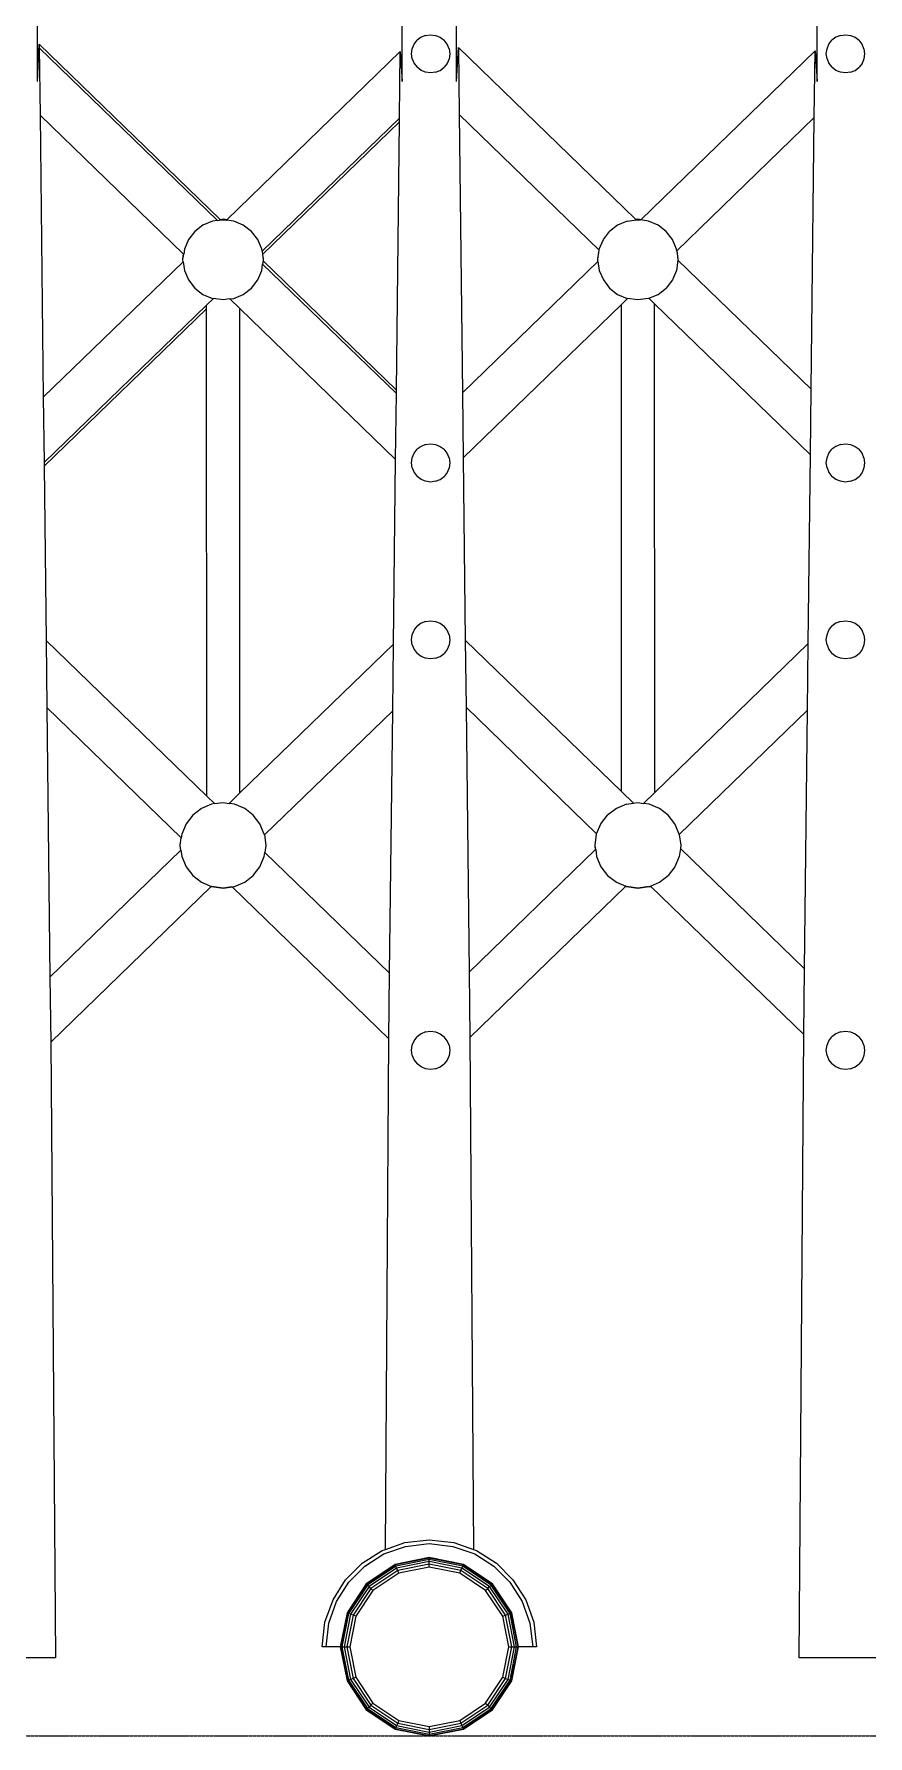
# Model space of a CAD drawing. Extents: x -202236 to 1002404, y -663931 to 1550022.
# Drawn here: x -73645 to -73121, y -330321 to -329250 of the extents above; entities that cross this region are included whole.
import ezdxf

# ---------------------------------------------------------------- set-up
doc = ezdxf.new("R2010")
doc.units = 0
doc.linetypes.add('DOTE', pattern=[2.42, 2, -0.2, 0.02, -0.2])
doc.layers.add('A-AXIS-DOTE', color=14, linetype='DOTE')

# ---------------------------------------------------------------- blocks, each defined once
blk = doc.blocks.new('A$C4A4B1E4B')
at = {"color": 250}
for p, q in [((-3000.4, 1056.6), (-3000.4, 1499.9)), ((-2771.1, 1056.6), (-2771.1, 1499.9)), ((-2737, 1056.6), (-2737, 1499.9)), ((-2510.4, 1056.6), (-2510.4, 1499.9)), ((-2763.7, 1080.1), (-2761.8, 1082.5)), ((-2759.3, 1084.4), (-2761.8, 1082.5)), ((-2756.5, 1085.6), (-2759.3, 1084.4)), ((-2756.5, 1085.6), (-2753.3, 1086)), ((-2753.3, 1086), (-2750.1, 1085.6)), ((-2750.1, 1085.6), (-2747.2, 1084.4)), ((-2747.2, 1084.4), (-2744.8, 1082.5)), ((-2742.9, 1080.1), (-2744.8, 1082.5)), ((-2502.9, 1080.1), (-2501, 1082.5)), ((-2498.6, 1084.4), (-2501, 1082.5)), ((-2495.7, 1085.6), (-2498.6, 1084.4)), ((-2495.7, 1085.6), (-2492.5, 1086)), ((-2492.5, 1086), (-2489.3, 1085.6)), ((-2489.3, 1085.6), (-2486.5, 1084.4)), ((-2486.5, 1084.4), (-2484, 1082.5)), ((-2482.1, 1080.1), (-2484, 1082.5)), ((-3000.4, 1056.6), (-2999.2, 1080)), ((-2999.2, 1080), (-2885.6, 969.9)), ((-2999.2, 1080), (-2999.2, 1077.7)), ((-2999.2, 1077.7), (-2887.2, 969.2)), ((-2999.2, 1077.7), (-2998.7, 1035.5)), ((-2881.2, 969.9), (-2772.4, 1075.4)), ((-2772.8, 1033.5), (-2772.4, 1075.4)), ((-2772.4, 1075.4), (-2771.1, 1056.6)), ((-2765.3, 1074), (-2764.9, 1077.2)), ((-2764.9, 1070.8), (-2765.3, 1074)), ((-2764.9, 1077.2), (-2763.7, 1080.1)), ((-2764.9, 1070.8), (-2763.7, 1067.9)), ((-2741.7, 1077.2), (-2742.9, 1080.1)), ((-2741.7, 1070.8), (-2742.9, 1067.9)), ((-2741.7, 1077.2), (-2741.2, 1074)), ((-2741.2, 1074), (-2741.7, 1070.8)), ((-2737, 1056.6), (-2735.8, 1078)), ((-2735.8, 1078), (-2624.4, 970)), ((-2735.8, 1078), (-2735.3, 1035.8)), ((-2620.9, 969.9), (-2511.6, 1075.8)), ((-2512.1, 1033.9), (-2511.6, 1075.8)), ((-2511.6, 1075.8), (-2510.4, 1056.6)), ((-2504.6, 1074), (-2504.1, 1077.2)), ((-2504.1, 1070.8), (-2504.6, 1074)), ((-2504.1, 1077.2), (-2502.9, 1080.1)), ((-2504.1, 1070.8), (-2502.9, 1067.9)), ((-2480.9, 1077.2), (-2482.1, 1080.1)), ((-2480.9, 1070.8), (-2482.1, 1067.9)), ((-2480.9, 1077.2), (-2480.5, 1074)), ((-2480.5, 1074), (-2480.9, 1070.8)), ((-2763.7, 1067.9), (-2761.8, 1065.5)), ((-2759.3, 1063.6), (-2761.8, 1065.5)), ((-2756.5, 1062.4), (-2759.3, 1063.6)), ((-2753.3, 1062), (-2756.5, 1062.4)), ((-2750.1, 1062.4), (-2753.3, 1062)), ((-2750.1, 1062.4), (-2747.2, 1063.6)), ((-2747.2, 1063.6), (-2744.8, 1065.5)), ((-2742.9, 1067.9), (-2744.8, 1065.5)), ((-2502.9, 1067.9), (-2501, 1065.5)), ((-2498.6, 1063.6), (-2501, 1065.5)), ((-2495.7, 1062.4), (-2498.6, 1063.6)), ((-2492.5, 1062), (-2495.7, 1062.4)), ((-2489.3, 1062.4), (-2492.5, 1062)), ((-2489.3, 1062.4), (-2486.5, 1063.6)), ((-2486.5, 1063.6), (-2484, 1065.5)), ((-2482.1, 1067.9), (-2484, 1065.5)), ((-2908.5, 948.1), (-2998.7, 1035.5)), ((-2998.7, 1035.5), (-2996.7, 858)), ((-2772.8, 1033.5), (-2859.2, 949.8)), ((-2772.9, 1031.2), (-2858.9, 947.8)), ((-2774.8, 862.6), (-2772.9, 1031.2)), ((-2772.9, 1031.2), (-2772.8, 1033.5)), ((-2647.4, 950.6), (-2735.3, 1035.8)), ((-2735.3, 1035.8), (-2733.3, 860.9)), ((-2512.1, 1033.9), (-2598.5, 950.2)), ((-2514.1, 863.1), (-2512.1, 1033.9)), ((-2896.4, 966.3), (-2901.5, 962.3)), ((-2890.4, 968.8), (-2896.4, 966.3)), ((-2887.2, 969.2), (-2890.4, 968.8)), ((-2887.2, 969.2), (-2885.1, 969.5)), ((-2885.6, 969.9), (-2883.7, 970.2)), ((-2885.1, 969.5), (-2885.6, 969.9)), ((-2885.1, 969.5), (-2883.7, 969.7)), ((-2883.7, 970.2), (-2881.2, 969.9)), ((-2883.7, 969.7), (-2881.7, 969.4)), ((-2881.7, 969.4), (-2881.2, 969.9)), ((-2877, 968.8), (-2881.7, 969.4)), ((-2871, 966.3), (-2877, 968.8)), ((-2865.9, 962.3), (-2871, 966.3)), ((-2635.7, 966.3), (-2640.8, 962.3)), ((-2629.7, 968.8), (-2635.7, 966.3)), ((-2629.7, 968.8), (-2623.9, 969.6)), ((-2624.4, 970), (-2623, 970.2)), ((-2624.4, 970), (-2623.9, 969.6)), ((-2623.9, 969.6), (-2623, 969.7)), ((-2623, 970.2), (-2620.9, 969.9)), ((-2623, 969.7), (-2621.3, 969.5)), ((-2621.3, 969.5), (-2620.9, 969.9)), ((-2616.3, 968.8), (-2621.3, 969.5)), ((-2610.3, 966.3), (-2616.3, 968.8)), ((-2605.2, 962.3), (-2610.3, 966.3)), ((-2905.5, 957.2), (-2908, 951.2)), ((-2901.5, 962.3), (-2905.5, 957.2)), ((-2861.9, 957.2), (-2865.9, 962.3)), ((-2859.4, 951.2), (-2861.9, 957.2)), ((-2647.3, 951.2), (-2644.7, 957.2)), ((-2644.7, 957.2), (-2640.8, 962.3)), ((-2601.2, 957.2), (-2605.2, 962.3)), ((-2598.7, 951.2), (-2601.2, 957.2)), ((-2996.7, 858), (-2908.7, 943.2)), ((-2908.9, 945), (-2908.5, 948.1)), ((-2908.9, 944.8), (-2908.4, 948)), ((-2908.9, 944.8), (-2908.9, 945)), ((-2908.9, 944.5), (-2908.9, 944.8)), ((-2908.7, 943.2), (-2908.9, 944.5)), ((-2908.7, 943.2), (-2908, 937.8)), ((-2908.4, 948), (-2908.5, 948.1)), ((-2908, 951.2), (-2908.4, 948)), ((-2859.2, 949.8), (-2859.4, 951.2)), ((-2859.4, 937.8), (-2858.9, 941.7)), ((-2859.2, 949.8), (-2858.9, 947.7)), ((-2858.9, 947.8), (-2858.5, 945)), ((-2858.9, 947.7), (-2858.9, 947.8)), ((-2858.9, 947.7), (-2858.5, 944.7)), ((-2858.6, 943.8), (-2858.9, 941.7)), ((-2858.9, 941.7), (-2774.8, 860.3)), ((-2858.5, 944.5), (-2858.6, 943.8)), ((-2858.6, 943.8), (-2774.8, 862.6)), ((-2858.5, 945), (-2858.5, 944.7)), ((-2858.5, 944.7), (-2858.5, 944.5)), ((-2733.3, 860.9), (-2648.1, 943.5)), ((-2648.2, 945), (-2647.4, 950.6)), ((-2648.1, 944.8), (-2648.2, 945)), ((-2648.2, 944.5), (-2648.1, 944.8)), ((-2648.1, 943.5), (-2648.2, 944.5)), ((-2648.1, 944.8), (-2647.4, 950.6)), ((-2648.1, 943.5), (-2647.3, 937.8)), ((-2647.4, 950.6), (-2647.3, 951.2)), ((-2647.4, 950.6), (-2647.4, 950.6)), ((-2598.5, 950.1), (-2598.7, 951.2)), ((-2597.8, 944.3), (-2598.7, 937.8)), ((-2598.5, 950.2), (-2597.8, 945)), ((-2598.5, 950.2), (-2598.5, 950.1)), ((-2598.5, 950.1), (-2597.8, 944.7)), ((-2597.8, 945), (-2597.8, 944.7)), ((-2597.8, 944.7), (-2597.8, 944.5)), ((-2597.8, 944.5), (-2597.8, 944.3)), ((-2597.8, 944.3), (-2514.1, 863.1)), ((-2908, 937.8), (-2905.5, 931.8)), ((-2905.5, 931.8), (-2901.5, 926.7)), ((-2865.9, 926.7), (-2861.9, 931.8)), ((-2861.9, 931.8), (-2859.4, 937.8)), ((-2647.3, 937.8), (-2644.7, 931.8)), ((-2644.7, 931.8), (-2640.8, 926.7)), ((-2601.2, 931.8), (-2605.2, 926.7)), ((-2598.7, 937.8), (-2601.2, 931.8)), ((-2901.5, 926.7), (-2896.4, 922.7)), ((-2896.4, 922.7), (-2890.4, 920.2)), ((-2877, 920.2), (-2871, 922.7)), ((-2871, 922.7), (-2865.9, 926.7)), ((-2640.8, 926.7), (-2635.7, 922.7)), ((-2635.7, 922.7), (-2629.7, 920.2)), ((-2616.1, 920.3), (-2610.3, 922.7)), ((-2610.3, 922.7), (-2605.2, 926.7)), ((-2894.1, 916), (-2996.2, 817)), ((-2894.1, 913.7), (-2996.2, 814.7)), ((-2889.8, 920.1), (-2894.1, 916)), ((-2894.1, 913.7), (-2894.1, 916)), ((-2894, 607.3), (-2894.1, 913.7)), ((-2890.4, 920.2), (-2889.8, 920.1)), ((-2883.7, 919.3), (-2889.8, 920.1)), ((-2879.4, 919.9), (-2883.7, 919.3)), ((-2879.4, 919.9), (-2877, 920.2)), ((-2873.2, 913.9), (-2879.4, 919.9)), ((-2873.1, 609.2), (-2873.2, 913.9)), ((-2775.3, 819), (-2873.2, 913.9)), ((-2633.3, 916.4), (-2732.8, 820)), ((-2629.5, 920.2), (-2633.3, 916.4)), ((-2633.2, 610.1), (-2633.3, 916.4)), ((-2629.7, 920.2), (-2629.5, 920.2)), ((-2623, 919.3), (-2629.5, 920.2)), ((-2616.3, 920.2), (-2623, 919.3)), ((-2616.3, 920.2), (-2616.1, 920.3)), ((-2612.5, 916.8), (-2616.1, 920.3)), ((-2514.5, 821.8), (-2612.5, 916.8)), ((-2612.4, 609.6), (-2612.5, 916.8)), ((-2996.7, 858), (-2996.2, 817)), ((-2775.3, 819), (-2774.8, 860.3)), ((-2774.8, 860.3), (-2774.8, 862.6)), ((-2733.3, 860.9), (-2732.8, 820)), ((-2514.5, 821.8), (-2514.1, 863.1)), ((-2763.7, 822.8), (-2761.8, 825.3)), ((-2759.3, 827.1), (-2761.8, 825.3)), ((-2756.5, 828.3), (-2759.3, 827.1)), ((-2756.5, 828.3), (-2753.3, 828.8)), ((-2753.3, 828.8), (-2750.1, 828.3)), ((-2750.1, 828.3), (-2747.2, 827.1)), ((-2747.2, 827.1), (-2744.8, 825.3)), ((-2742.9, 822.8), (-2744.8, 825.3)), ((-2502.9, 822.8), (-2501, 825.3)), ((-2498.6, 827.1), (-2501, 825.3)), ((-2495.7, 828.3), (-2498.6, 827.1)), ((-2495.7, 828.3), (-2492.5, 828.8)), ((-2492.5, 828.8), (-2489.3, 828.3)), ((-2489.3, 828.3), (-2486.5, 827.1)), ((-2486.5, 827.1), (-2484, 825.3)), ((-2482.1, 822.8), (-2484, 825.3)), ((-2996.2, 817), (-2996.2, 814.7)), ((-2996.2, 814.7), (-2994.9, 705.1)), ((-2776.6, 702.7), (-2775.3, 819)), ((-2765.3, 816.8), (-2764.9, 819.9)), ((-2764.9, 813.6), (-2765.3, 816.8)), ((-2764.9, 819.9), (-2763.7, 822.8)), ((-2764.9, 813.6), (-2763.7, 810.7)), ((-2741.7, 819.9), (-2742.9, 822.8)), ((-2741.7, 813.6), (-2742.9, 810.7)), ((-2741.7, 819.9), (-2741.2, 816.8)), ((-2741.2, 816.8), (-2741.7, 813.6)), ((-2732.8, 820), (-2731.5, 705.4)), ((-2515.9, 703.2), (-2514.5, 821.8)), ((-2504.6, 816.8), (-2504.1, 819.9)), ((-2504.1, 813.6), (-2504.6, 816.8)), ((-2504.1, 819.9), (-2502.9, 822.8)), ((-2504.1, 813.6), (-2502.9, 810.7)), ((-2480.9, 819.9), (-2482.1, 822.8)), ((-2480.9, 813.6), (-2482.1, 810.7)), ((-2480.9, 819.9), (-2480.5, 816.8)), ((-2480.5, 816.8), (-2480.9, 813.6)), ((-2763.7, 810.7), (-2761.8, 808.3)), ((-2759.3, 806.4), (-2761.8, 808.3)), ((-2756.5, 805.2), (-2759.3, 806.4)), ((-2753.3, 804.7), (-2756.5, 805.2)), ((-2750.1, 805.2), (-2753.3, 804.7)), ((-2750.1, 805.2), (-2747.2, 806.4)), ((-2747.2, 806.4), (-2744.8, 808.3)), ((-2742.9, 810.7), (-2744.8, 808.3)), ((-2502.9, 810.7), (-2501, 808.3)), ((-2498.6, 806.4), (-2501, 808.3)), ((-2495.7, 805.2), (-2498.6, 806.4)), ((-2492.5, 804.7), (-2495.7, 805.2)), ((-2489.3, 805.2), (-2492.5, 804.7)), ((-2489.3, 805.2), (-2486.5, 806.4)), ((-2486.5, 806.4), (-2484, 808.3)), ((-2482.1, 810.7), (-2484, 808.3)), ((-2756.5, 717.1), (-2759.3, 715.9)), ((-2756.5, 717.1), (-2753.3, 717.5)), ((-2753.3, 717.5), (-2750.1, 717.1)), ((-2750.1, 717.1), (-2747.2, 715.9)), ((-2495.7, 717.1), (-2498.6, 715.9)), ((-2495.7, 717.1), (-2492.5, 717.5)), ((-2492.5, 717.5), (-2489.3, 717.1)), ((-2489.3, 717.1), (-2486.5, 715.9)), ((-2765.3, 705.5), (-2764.9, 708.7)), ((-2764.9, 708.7), (-2763.7, 711.6)), ((-2763.7, 711.6), (-2761.8, 714)), ((-2759.3, 715.9), (-2761.8, 714)), ((-2747.2, 715.9), (-2744.8, 714)), ((-2742.9, 711.6), (-2744.8, 714)), ((-2741.7, 708.7), (-2742.9, 711.6)), ((-2741.7, 708.7), (-2741.2, 705.5)), ((-2504.6, 705.5), (-2504.1, 708.7)), ((-2504.1, 708.7), (-2502.9, 711.6)), ((-2502.9, 711.6), (-2501, 714)), ((-2498.6, 715.9), (-2501, 714)), ((-2486.5, 715.9), (-2484, 714)), ((-2482.1, 711.6), (-2484, 714)), ((-2480.9, 708.7), (-2482.1, 711.6)), ((-2480.9, 708.7), (-2480.5, 705.5)), ((-2994.9, 705.1), (-2894, 607.3)), ((-2994.9, 705.1), (-2994.4, 662.9)), ((-2873.1, 609.2), (-2776.6, 702.7)), ((-2777.1, 660.9), (-2776.6, 702.7)), ((-2764.9, 702.3), (-2765.3, 705.5)), ((-2764.9, 702.3), (-2763.7, 699.5)), ((-2763.7, 699.5), (-2761.8, 697)), ((-2759.3, 695.1), (-2761.8, 697)), ((-2747.2, 695.1), (-2744.8, 697)), ((-2742.9, 699.5), (-2744.8, 697)), ((-2741.7, 702.3), (-2742.9, 699.5)), ((-2741.2, 705.5), (-2741.7, 702.3)), ((-2731.5, 705.4), (-2633.2, 610.1)), ((-2731.5, 705.4), (-2731, 663.2)), ((-2612.4, 609.6), (-2515.9, 703.2)), ((-2516.4, 661.3), (-2515.9, 703.2)), ((-2504.1, 702.3), (-2504.6, 705.5)), ((-2504.1, 702.3), (-2502.9, 699.5)), ((-2502.9, 699.5), (-2501, 697)), ((-2498.6, 695.1), (-2501, 697)), ((-2486.5, 695.1), (-2484, 697)), ((-2482.1, 699.5), (-2484, 697)), ((-2480.9, 702.3), (-2482.1, 699.5)), ((-2480.5, 705.5), (-2480.9, 702.3)), ((-2756.5, 693.9), (-2759.3, 695.1)), ((-2753.3, 693.5), (-2756.5, 693.9)), ((-2750.1, 693.9), (-2753.3, 693.5)), ((-2750.1, 693.9), (-2747.2, 695.1)), ((-2495.7, 693.9), (-2498.6, 695.1)), ((-2492.5, 693.5), (-2495.7, 693.9)), ((-2489.3, 693.9), (-2492.5, 693.5)), ((-2489.3, 693.9), (-2486.5, 695.1)), ((-2910, 581), (-2994.4, 662.9)), ((-2994.4, 662.9), (-2992.5, 493.5)), ((-2777.1, 660.9), (-2857.7, 582.8)), ((-2779, 495.9), (-2777.1, 660.9)), ((-2648.9, 583.5), (-2731, 663.2)), ((-2731, 663.2), (-2729.1, 496.5)), ((-2516.4, 661.3), (-2597, 583.2)), ((-2518.2, 498.7), (-2516.4, 661.3)), ((-2633.2, 610.1), (-2625.7, 602.8)), ((-2897.3, 599.5), (-2902.7, 595.3)), ((-2890.9, 602.2), (-2897.3, 599.5)), ((-2894, 607.3), (-2889, 602.5)), ((-2889, 602.5), (-2890.9, 602.2)), ((-2889, 602.5), (-2883.7, 603.2)), ((-2883.7, 603.2), (-2879.9, 602.7)), ((-2879.9, 602.7), (-2873.1, 609.2)), ((-2876.6, 602.2), (-2879.9, 602.7)), ((-2870.1, 599.5), (-2876.6, 602.2)), ((-2864.7, 595.3), (-2870.1, 599.5)), ((-2636.5, 599.5), (-2642, 595.3)), ((-2630.1, 602.2), (-2636.5, 599.5)), ((-2630.1, 602.2), (-2625.7, 602.8)), ((-2625.7, 602.8), (-2623, 603.2)), ((-2623, 603.2), (-2619.5, 602.7)), ((-2612.4, 609.6), (-2619.5, 602.7)), ((-2615.8, 602.2), (-2619.5, 602.7)), ((-2609.4, 599.5), (-2615.8, 602.2)), ((-2603.9, 595.3), (-2609.4, 599.5)), ((-2906.9, 589.9), (-2909.6, 583.4)), ((-2902.7, 595.3), (-2906.9, 589.9)), ((-2860.5, 589.9), (-2864.7, 595.3)), ((-2857.8, 583.4), (-2860.5, 589.9)), ((-2648.9, 583.5), (-2646.2, 589.9)), ((-2646.2, 589.9), (-2642, 595.3)), ((-2599.7, 589.9), (-2603.9, 595.3)), ((-2597, 583.4), (-2599.7, 589.9)), ((-2910.6, 576.3), (-2910, 581)), ((-2909.6, 583.4), (-2910, 581)), ((-2857.7, 582.8), (-2857.8, 583.4)), ((-2857.7, 582.8), (-2856.8, 576.3)), ((-2649.9, 576.3), (-2648.9, 583.4)), ((-2648.9, 583.4), (-2648.9, 583.5)), ((-2597, 583.2), (-2597, 583.4)), ((-2597, 583.2), (-2596.1, 576.3)), ((-2992.5, 493.5), (-2910.2, 573.2)), ((-2910.6, 576.1), (-2910.6, 576.3)), ((-2910.6, 576), (-2910.6, 576.1)), ((-2910.2, 573.3), (-2910.6, 576.1)), ((-2910.2, 573.2), (-2910.6, 576)), ((-2910.2, 573.2), (-2910.2, 573.3)), ((-2910.2, 573.3), (-2909.6, 569.2)), ((-2909.6, 569.2), (-2906.9, 562.7)), ((-2860.5, 562.7), (-2857.8, 569.2)), ((-2857.8, 569.2), (-2857.4, 571.8)), ((-2856.8, 576.1), (-2857.4, 571.8)), ((-2856.8, 576), (-2857.4, 571.8)), ((-2857.4, 571.8), (-2779, 495.9)), ((-2857.4, 571.8), (-2857.4, 571.8)), ((-2856.8, 576.3), (-2856.8, 576.1)), ((-2856.8, 576.1), (-2856.8, 576)), ((-2729.1, 496.5), (-2649.6, 573.6)), ((-2649.9, 576.1), (-2649.9, 576.3)), ((-2649.9, 576), (-2649.9, 576.1)), ((-2649.5, 573.6), (-2649.9, 576.1)), ((-2649.6, 573.6), (-2649.9, 576)), ((-2649.6, 573.6), (-2649.5, 573.6)), ((-2649.5, 573.6), (-2648.9, 569.2)), ((-2648.9, 569.2), (-2646.2, 562.7)), ((-2597, 569.2), (-2599.7, 562.7)), ((-2596.3, 574.3), (-2597, 569.2)), ((-2596.1, 576.1), (-2596.3, 574.3)), ((-2596.1, 576), (-2596.3, 574.3)), ((-2596.3, 574.3), (-2518.2, 498.7)), ((-2596.3, 574.3), (-2596.3, 574.3)), ((-2596.1, 576.3), (-2596.1, 576.1)), ((-2596.1, 576.1), (-2596.1, 576)), ((-2906.9, 562.7), (-2902.7, 557.3)), ((-2902.7, 557.3), (-2897.3, 553.1)), ((-2870.1, 553.1), (-2864.7, 557.3)), ((-2864.7, 557.3), (-2860.5, 562.7)), ((-2646.2, 562.7), (-2642, 557.3)), ((-2642, 557.3), (-2636.5, 553.1)), ((-2609.4, 553.1), (-2603.9, 557.3)), ((-2599.7, 562.7), (-2603.9, 557.3)), ((-2891.3, 550.2), (-2992, 452.6)), ((-2897.3, 553.1), (-2891, 550.4)), ((-2891, 550.4), (-2891.3, 550.2)), ((-2890.9, 550.1), (-2891.3, 550.2)), ((-2890.9, 550.4), (-2891, 550.4)), ((-2883.7, 549.4), (-2890.9, 550.4)), ((-2883.7, 549.1), (-2890.9, 550.1)), ((-2878.1, 550.2), (-2883.7, 549.4)), ((-2877.8, 549.9), (-2883.7, 549.1)), ((-2878.1, 550.2), (-2876.6, 550.4)), ((-2877.8, 549.9), (-2878.1, 550.2)), ((-2779.5, 454.6), (-2877.8, 549.9)), ((-2876.6, 550.4), (-2870.1, 553.1)), ((-2630.8, 550.4), (-2728.7, 455.5)), ((-2636.5, 553.1), (-2630.6, 550.6)), ((-2630.6, 550.6), (-2630.8, 550.4)), ((-2630.1, 550.1), (-2630.8, 550.4)), ((-2630.1, 550.4), (-2630.6, 550.6)), ((-2623, 549.4), (-2630.1, 550.4)), ((-2623, 549.1), (-2630.1, 550.1)), ((-2615.8, 550.4), (-2623, 549.4)), ((-2615.8, 550.1), (-2623, 549.1)), ((-2615.8, 550.4), (-2615, 550.7)), ((-2615.8, 550.1), (-2614.8, 550.5)), ((-2615, 550.7), (-2609.4, 553.1)), ((-2614.8, 550.5), (-2615, 550.7)), ((-2518.7, 457.4), (-2614.8, 550.5)), ((-2992.5, 493.5), (-2992, 452.6)), ((-2779.5, 454.6), (-2779, 495.9)), ((-2729.1, 496.5), (-2728.7, 455.5)), ((-2518.7, 457.4), (-2518.2, 498.7)), ((-2992, 452.6), (-2989, 65.3)), ((-2781.7, 133.6), (-2779.5, 454.6)), ((-2765.3, 447.4), (-2764.9, 450.6)), ((-2764.9, 450.6), (-2763.7, 453.4)), ((-2763.7, 453.4), (-2761.8, 455.9)), ((-2759.3, 457.7), (-2761.8, 455.9)), ((-2756.5, 459), (-2759.3, 457.7)), ((-2756.5, 459), (-2753.3, 459.4)), ((-2753.3, 459.4), (-2750.1, 459)), ((-2750.1, 459), (-2747.2, 457.7)), ((-2747.2, 457.7), (-2744.8, 455.9)), ((-2742.9, 453.4), (-2744.8, 455.9)), ((-2741.7, 450.6), (-2742.9, 453.4)), ((-2741.7, 450.6), (-2741.2, 447.4)), ((-2728.7, 455.5), (-2726.4, 133.6)), ((-2521.7, 65.3), (-2518.7, 457.4)), ((-2504.6, 447.4), (-2504.1, 450.6)), ((-2504.1, 450.6), (-2502.9, 453.4)), ((-2502.9, 453.4), (-2501, 455.9)), ((-2498.6, 457.7), (-2501, 455.9)), ((-2495.7, 459), (-2498.6, 457.7)), ((-2495.7, 459), (-2492.5, 459.4)), ((-2492.5, 459.4), (-2489.3, 459)), ((-2489.3, 459), (-2486.5, 457.7)), ((-2486.5, 457.7), (-2484, 455.9)), ((-2482.1, 453.4), (-2484, 455.9)), ((-2480.9, 450.6), (-2482.1, 453.4)), ((-2480.9, 450.6), (-2480.5, 447.4)), ((-2764.9, 444.2), (-2765.3, 447.4)), ((-2764.9, 444.2), (-2763.7, 441.3)), ((-2763.7, 441.3), (-2761.8, 438.9)), ((-2759.3, 437), (-2761.8, 438.9)), ((-2747.2, 437), (-2744.8, 438.9)), ((-2742.9, 441.3), (-2744.8, 438.9)), ((-2741.7, 444.2), (-2742.9, 441.3)), ((-2741.2, 447.4), (-2741.7, 444.2)), ((-2504.1, 444.2), (-2504.6, 447.4)), ((-2504.1, 444.2), (-2502.9, 441.3)), ((-2502.9, 441.3), (-2501, 438.9)), ((-2498.6, 437), (-2501, 438.9)), ((-2486.5, 437), (-2484, 438.9)), ((-2482.1, 441.3), (-2484, 438.9)), ((-2480.9, 444.2), (-2482.1, 441.3)), ((-2480.5, 447.4), (-2480.9, 444.2)), ((-2756.5, 435.8), (-2759.3, 437)), ((-2753.3, 435.3), (-2756.5, 435.8)), ((-2750.1, 435.8), (-2753.3, 435.3)), ((-2750.1, 435.8), (-2747.2, 437)), ((-2495.7, 435.8), (-2498.6, 437)), ((-2492.5, 435.3), (-2495.7, 435.8)), ((-2489.3, 435.8), (-2492.5, 435.3)), ((-2489.3, 435.8), (-2486.5, 437)), ((-2769.5, 137.9), (-2754.1, 139.7)), ((-2754.1, 139.7), (-2738.6, 137.9)), ((-2796.2, 124.9), (-2783.7, 132.9)), ((-2794.7, 123), (-2782.6, 130.7)), ((-2783.7, 132.9), (-2781.7, 133.6)), ((-2782.6, 130.7), (-2769, 135.5)), ((-2781.7, 133.6), (-2769.5, 137.9)), ((-2769, 135.5), (-2754.1, 137.3)), ((-2754.1, 137.3), (-2739.2, 135.5)), ((-2739.2, 135.5), (-2725.5, 130.7)), ((-2738.6, 137.9), (-2726.4, 133.6)), ((-2726.4, 133.6), (-2724.4, 132.9)), ((-2725.5, 130.7), (-2713.5, 123)), ((-2724.4, 132.9), (-2711.9, 124.9)), ((-2806.7, 114.5), (-2796.2, 124.9)), ((-2804.7, 112.9), (-2794.7, 123)), ((-2775.5, 124.1), (-2793.7, 111.9)), ((-2775.4, 123.8), (-2793.5, 111.7)), ((-2775.1, 123), (-2792.9, 111.1)), ((-2774.6, 121.8), (-2791.9, 110.2)), ((-2773.9, 120.3), (-2790.8, 109)), ((-2773.2, 118.6), (-2789.5, 107.7)), ((-2754.1, 128.4), (-2775.5, 124.1)), ((-2775.4, 123.8), (-2775.5, 124.1)), ((-2754.1, 128.1), (-2775.4, 123.8)), ((-2775.1, 123), (-2775.4, 123.8)), ((-2754.1, 127.2), (-2775.1, 123)), ((-2774.6, 121.8), (-2775.1, 123)), ((-2754.1, 125.9), (-2774.6, 121.8)), ((-2773.9, 120.3), (-2774.6, 121.8)), ((-2754.1, 124.2), (-2773.9, 120.3)), ((-2773.2, 118.6), (-2773.9, 120.3)), ((-2754.1, 122.4), (-2773.2, 118.6)), ((-2732.6, 124.1), (-2754.1, 128.4)), ((-2754.1, 128.1), (-2754.1, 128.4)), ((-2732.7, 123.8), (-2754.1, 128.1)), ((-2754.1, 127.2), (-2754.1, 128.1)), ((-2733.1, 123), (-2754.1, 127.2)), ((-2754.1, 125.9), (-2754.1, 127.2)), ((-2733.6, 121.8), (-2754.1, 125.9)), ((-2754.1, 124.2), (-2754.1, 125.9)), ((-2734.2, 120.3), (-2754.1, 124.2)), ((-2754.1, 122.4), (-2754.1, 124.2)), ((-2734.9, 118.6), (-2754.1, 122.4)), ((-2734.9, 118.6), (-2734.2, 120.3)), ((-2718.7, 107.7), (-2734.9, 118.6)), ((-2734.2, 120.3), (-2733.6, 121.8)), ((-2717.4, 109), (-2734.2, 120.3)), ((-2733.6, 121.8), (-2733.1, 123)), ((-2716.2, 110.2), (-2733.6, 121.8)), ((-2733.1, 123), (-2732.7, 123.8)), ((-2715.2, 111.1), (-2733.1, 123)), ((-2732.7, 123.8), (-2732.6, 124.1)), ((-2714.6, 111.7), (-2732.7, 123.8)), ((-2714.4, 111.9), (-2732.6, 124.1)), ((-2713.5, 123), (-2703.4, 112.9)), ((-2711.9, 124.9), (-2701.5, 114.5)), ((-2814.6, 101.9), (-2806.7, 114.5)), ((-2812.4, 100.9), (-2804.7, 112.9)), ((-2793.7, 111.9), (-2805.8, 93.8)), ((-2793.5, 111.7), (-2805.6, 93.6)), ((-2792.9, 111.1), (-2804.8, 93.3)), ((-2791.9, 110.2), (-2803.6, 92.8)), ((-2790.8, 109), (-2802, 92.2)), ((-2789.5, 107.7), (-2800.3, 91.5)), ((-2793.5, 111.7), (-2793.7, 111.9)), ((-2792.9, 111.1), (-2793.5, 111.7)), ((-2791.9, 110.2), (-2792.9, 111.1)), ((-2790.8, 109), (-2791.9, 110.2)), ((-2789.5, 107.7), (-2790.8, 109)), ((-2718.7, 107.7), (-2717.4, 109)), ((-2707.8, 91.5), (-2718.7, 107.7)), ((-2717.4, 109), (-2716.2, 110.2)), ((-2706.1, 92.2), (-2717.4, 109)), ((-2716.2, 110.2), (-2715.2, 111.1)), ((-2704.6, 92.8), (-2716.2, 110.2)), ((-2715.2, 111.1), (-2714.6, 111.7)), ((-2703.3, 93.3), (-2715.2, 111.1)), ((-2714.6, 111.7), (-2714.4, 111.9)), ((-2702.6, 93.6), (-2714.6, 111.7)), ((-2702.3, 93.8), (-2714.4, 111.9)), ((-2703.4, 112.9), (-2695.7, 100.9)), ((-2701.5, 114.5), (-2693.5, 101.9)), ((-2819.7, 87.8), (-2814.6, 101.9)), ((-2817.3, 87.2), (-2812.4, 100.9)), ((-2695.7, 100.9), (-2690.8, 87.2)), ((-2693.5, 101.9), (-2688.4, 87.8)), ((-2821.5, 72.3), (-2819.7, 87.8)), ((-2819, 72.3), (-2817.3, 87.2)), ((-2805.8, 93.8), (-2810.1, 72.3)), ((-2805.6, 93.6), (-2809.8, 72.3)), ((-2804.8, 93.3), (-2809, 72.3)), ((-2803.6, 92.8), (-2807.6, 72.3)), ((-2802, 92.2), (-2806, 72.3)), ((-2805.6, 93.6), (-2805.8, 93.8)), ((-2804.8, 93.3), (-2805.6, 93.6)), ((-2803.6, 92.8), (-2804.8, 93.3)), ((-2800.3, 91.5), (-2804.1, 72.3)), ((-2802, 92.2), (-2803.6, 92.8)), ((-2800.3, 91.5), (-2802, 92.2)), ((-2707.8, 91.5), (-2706.1, 92.2)), ((-2704, 72.3), (-2707.8, 91.5)), ((-2706.1, 92.2), (-2704.6, 92.8)), ((-2702.2, 72.3), (-2706.1, 92.2)), ((-2704.6, 92.8), (-2703.3, 93.3)), ((-2700.5, 72.3), (-2704.6, 92.8)), ((-2703.3, 93.3), (-2702.6, 93.6)), ((-2699.2, 72.3), (-2703.3, 93.3)), ((-2702.6, 93.6), (-2702.3, 93.8)), ((-2698.3, 72.3), (-2702.6, 93.6)), ((-2698, 72.3), (-2702.3, 93.8)), ((-2690.8, 87.2), (-2689.1, 72.3)), ((-2688.4, 87.8), (-2686.7, 72.3)), ((-2989, 65.3), (-3045.8, 65.3)), ((-2819, 72.3), (-2821.5, 72.3)), ((-2810.1, 72.3), (-2819, 72.3)), ((-2810.1, 72.3), (-2805.8, 50.9)), ((-2810.1, 72.3), (-2809.8, 72.3)), ((-2809.8, 72.3), (-2805.6, 51)), ((-2809.8, 72.3), (-2809, 72.3)), ((-2809, 72.3), (-2804.8, 51.3)), ((-2809, 72.3), (-2807.6, 72.3)), ((-2807.6, 72.3), (-2803.6, 51.8)), ((-2807.6, 72.3), (-2806, 72.3)), ((-2806, 72.3), (-2802, 52.5)), ((-2806, 72.3), (-2804.1, 72.3)), ((-2804.1, 72.3), (-2800.3, 53.2)), ((-2707.8, 53.2), (-2704, 72.3)), ((-2706.1, 52.5), (-2702.2, 72.3)), ((-2704.6, 51.8), (-2700.5, 72.3)), ((-2704, 72.3), (-2702.2, 72.3)), ((-2703.3, 51.3), (-2699.2, 72.3)), ((-2702.6, 51), (-2698.3, 72.3)), ((-2702.3, 50.9), (-2698, 72.3)), ((-2702.2, 72.3), (-2700.5, 72.3)), ((-2700.5, 72.3), (-2699.2, 72.3)), ((-2699.2, 72.3), (-2698.3, 72.3)), ((-2698.3, 72.3), (-2698, 72.3)), ((-2689.1, 72.3), (-2698, 72.3)), ((-2686.7, 72.3), (-2689.1, 72.3)), ((-2464.9, 65.3), (-2521.7, 65.3)), ((-2805.6, 51), (-2805.8, 50.9)), ((-2805.8, 50.9), (-2793.7, 32.7)), ((-2804.8, 51.3), (-2805.6, 51)), ((-2805.6, 51), (-2793.5, 32.9)), ((-2803.6, 51.8), (-2804.8, 51.3)), ((-2804.8, 51.3), (-2792.9, 33.5)), ((-2802, 52.5), (-2803.6, 51.8)), ((-2803.6, 51.8), (-2791.9, 34.4)), ((-2800.3, 53.2), (-2802, 52.5)), ((-2802, 52.5), (-2790.8, 35.6)), ((-2800.3, 53.2), (-2789.5, 36.9)), ((-2718.7, 36.9), (-2707.8, 53.2)), ((-2717.4, 35.6), (-2706.1, 52.5)), ((-2716.2, 34.4), (-2704.6, 51.8)), ((-2715.2, 33.5), (-2703.3, 51.3)), ((-2714.6, 32.9), (-2702.6, 51)), ((-2714.4, 32.7), (-2702.3, 50.9)), ((-2707.8, 53.2), (-2706.1, 52.5)), ((-2706.1, 52.5), (-2704.6, 51.8)), ((-2704.6, 51.8), (-2703.3, 51.3)), ((-2703.3, 51.3), (-2702.6, 51)), ((-2702.6, 51), (-2702.3, 50.9)), ((-2793.5, 32.9), (-2793.7, 32.7)), ((-2793.7, 32.7), (-2775.5, 20.5)), ((-2792.9, 33.5), (-2793.5, 32.9)), ((-2793.5, 32.9), (-2775.4, 20.8)), ((-2791.9, 34.4), (-2792.9, 33.5)), ((-2792.9, 33.5), (-2775.1, 21.6)), ((-2790.8, 35.6), (-2791.9, 34.4)), ((-2791.9, 34.4), (-2774.6, 22.8)), ((-2789.5, 36.9), (-2790.8, 35.6)), ((-2790.8, 35.6), (-2773.9, 24.4)), ((-2789.5, 36.9), (-2773.2, 26.1)), ((-2734.9, 26.1), (-2718.7, 36.9)), ((-2734.2, 24.4), (-2717.4, 35.6)), ((-2733.6, 22.8), (-2716.2, 34.4)), ((-2733.1, 21.6), (-2715.2, 33.5)), ((-2732.7, 20.8), (-2714.6, 32.9)), ((-2732.6, 20.5), (-2714.4, 32.7)), ((-2718.7, 36.9), (-2717.4, 35.6)), ((-2717.4, 35.6), (-2716.2, 34.4)), ((-2716.2, 34.4), (-2715.2, 33.5)), ((-2715.2, 33.5), (-2714.6, 32.9)), ((-2714.6, 32.9), (-2714.4, 32.7)), ((-2775.1, 21.6), (-2775.4, 20.8)), ((-2774.6, 22.8), (-2775.1, 21.6)), ((-2775.1, 21.6), (-2754.1, 17.4)), ((-2773.9, 24.4), (-2774.6, 22.8)), ((-2774.6, 22.8), (-2754.1, 18.7)), ((-2773.2, 26.1), (-2773.9, 24.4)), ((-2773.9, 24.4), (-2754.1, 20.4)), ((-2773.2, 26.1), (-2754.1, 22.3)), ((-2754.1, 22.3), (-2734.9, 26.1)), ((-2754.1, 20.4), (-2734.2, 24.4)), ((-2754.1, 18.7), (-2733.6, 22.8)), ((-2754.1, 22.3), (-2754.1, 20.4)), ((-2754.1, 17.4), (-2733.1, 21.6)), ((-2734.9, 26.1), (-2734.2, 24.4)), ((-2734.2, 24.4), (-2733.6, 22.8)), ((-2733.6, 22.8), (-2733.1, 21.6)), ((-2733.1, 21.6), (-2732.7, 20.8)), ((-2775.4, 20.8), (-2775.5, 20.5)), ((-2775.5, 20.5), (-2754.1, 16.3)), ((-2775.4, 20.8), (-2754.1, 16.6)), ((-2754.1, 16.6), (-2732.7, 20.8)), ((-2754.1, 16.3), (-2732.6, 20.5)), ((-2754.1, 20.4), (-2754.1, 18.7)), ((-2754.1, 18.7), (-2754.1, 17.4)), ((-2754.1, 17.4), (-2754.1, 16.6)), ((-2754.1, 16.6), (-2754.1, 16.3)), ((-2732.7, 20.8), (-2732.6, 20.5))]:
    blk.add_line(p, q, dxfattribs=at)

msp = doc.modelspace()

# ---------------------------------------------------------------- linework, layer by layer
at = {"layer": 'A-AXIS-DOTE'}
msp.add_line((-75697.43, -330320.5), (-50656.43, -330320.5), dxfattribs=at)

# ---------------------------------------------------------------- block references
msp.add_blockref('A$C4A4B1E4B', (-70642.71, -330336.78))

doc.saveas('drawing.dxf')
